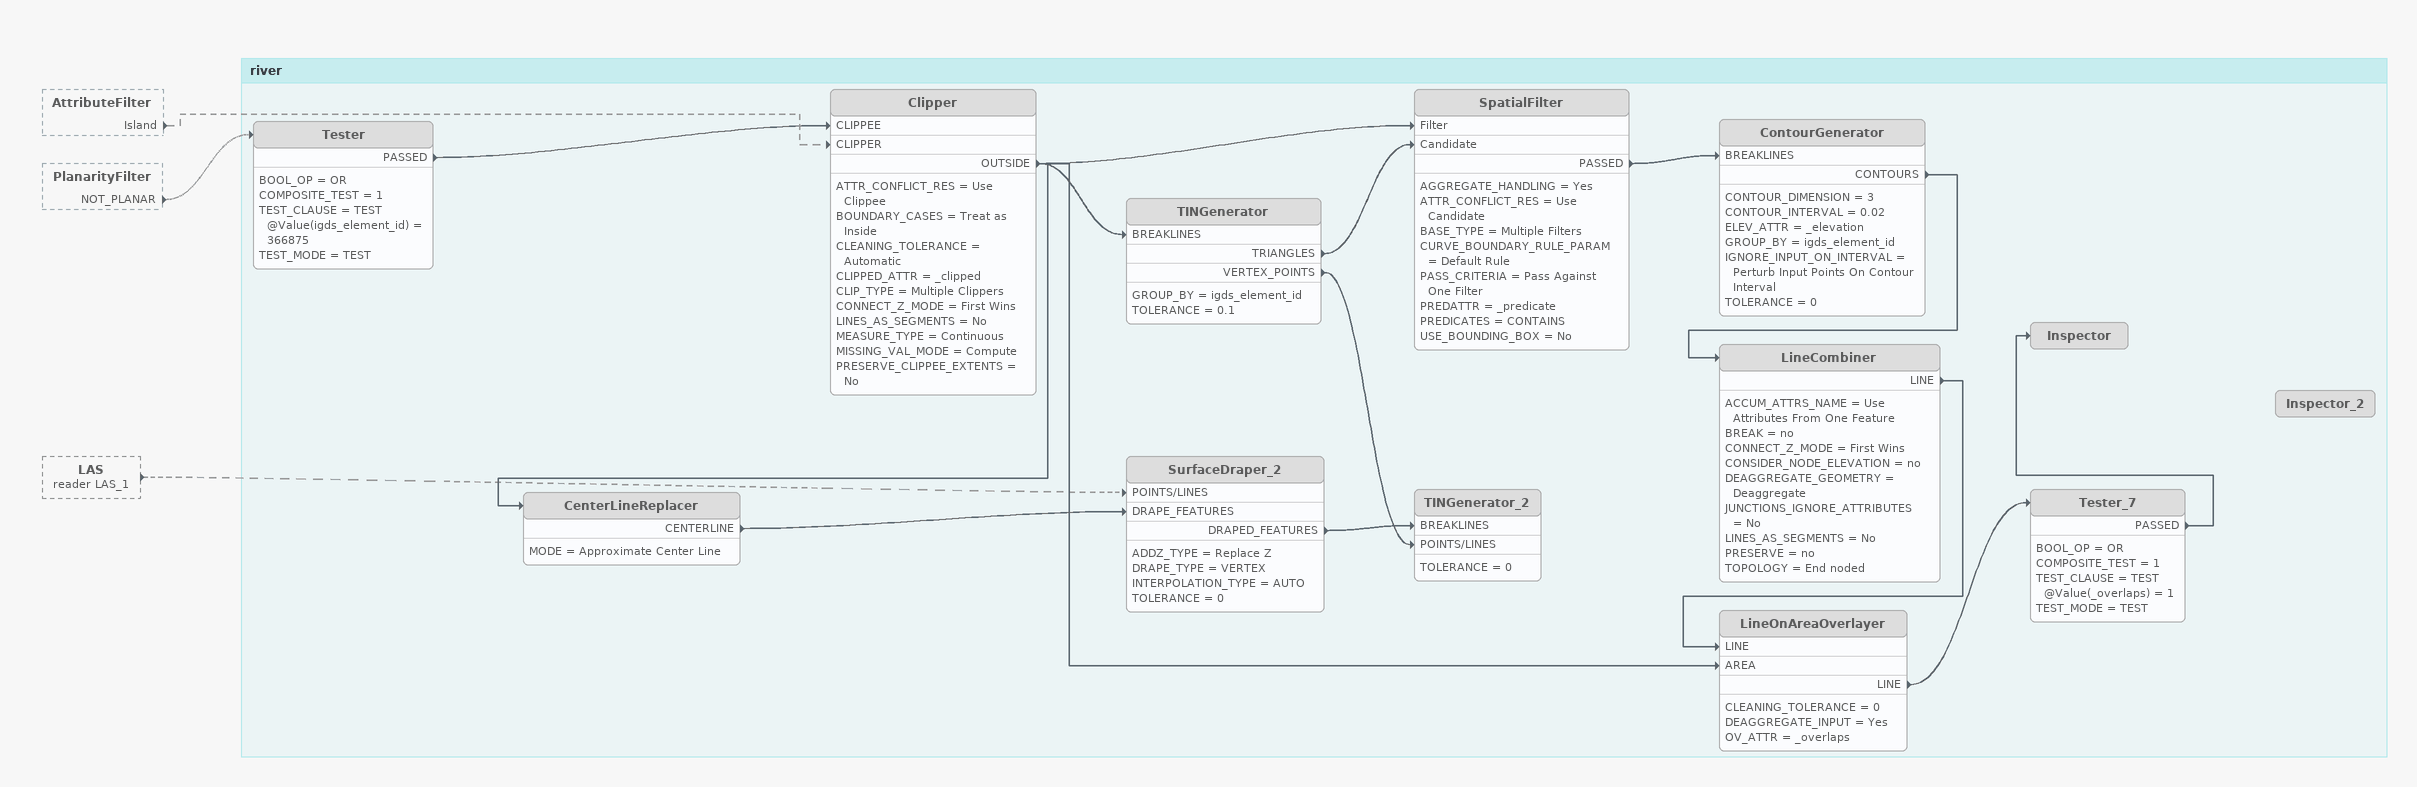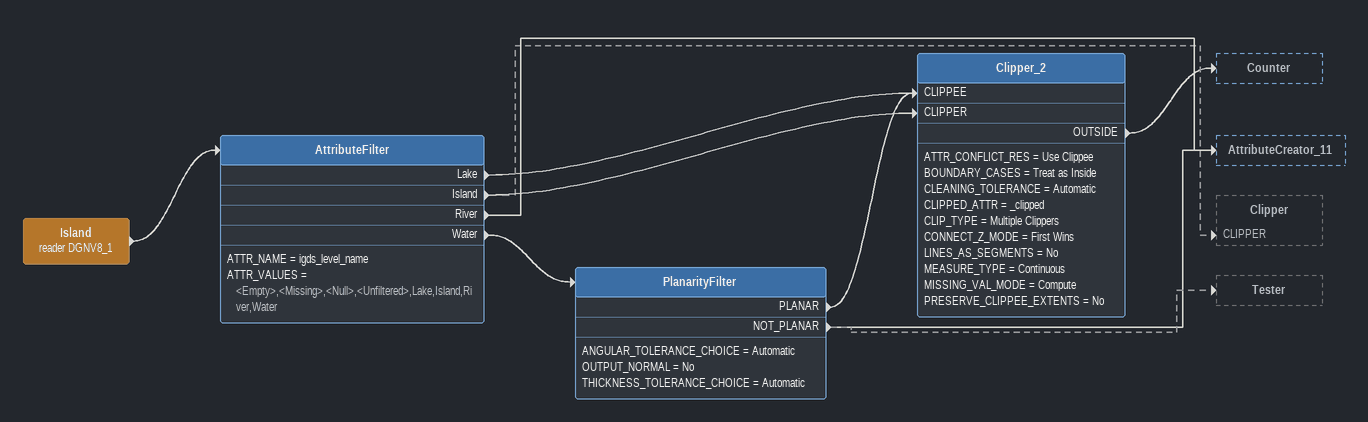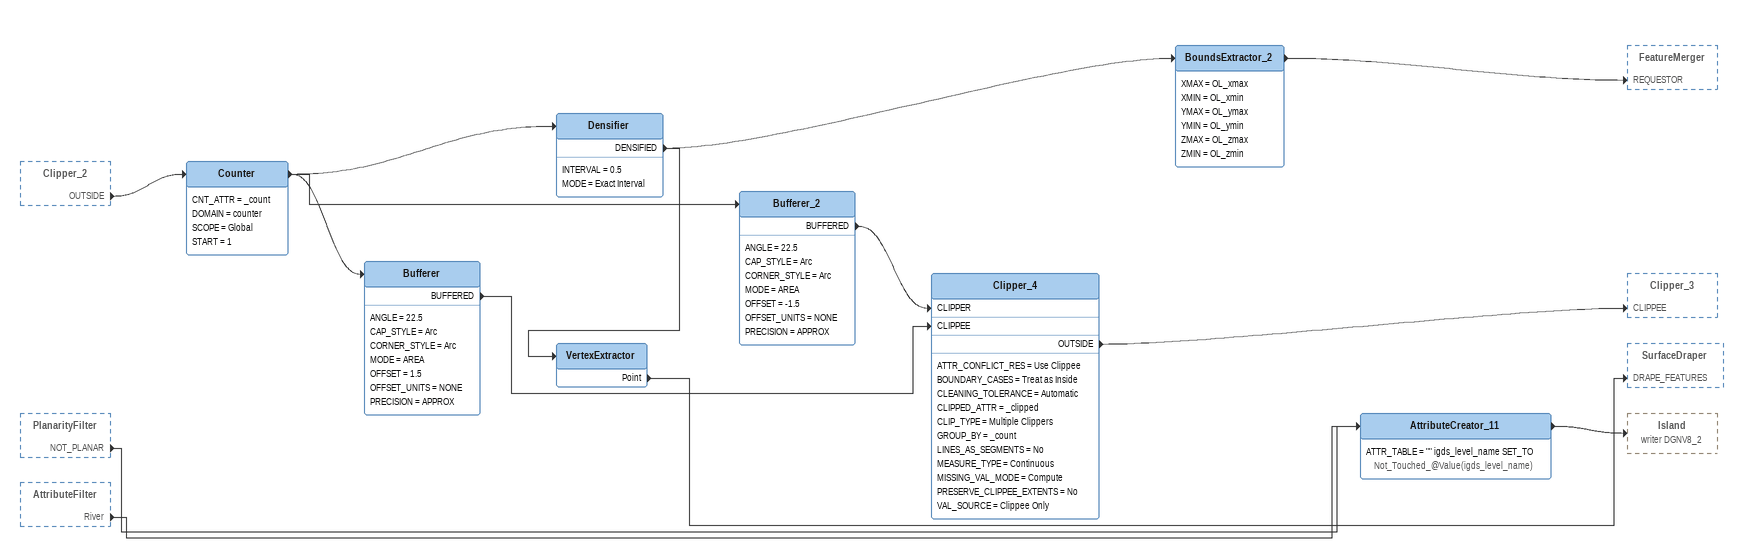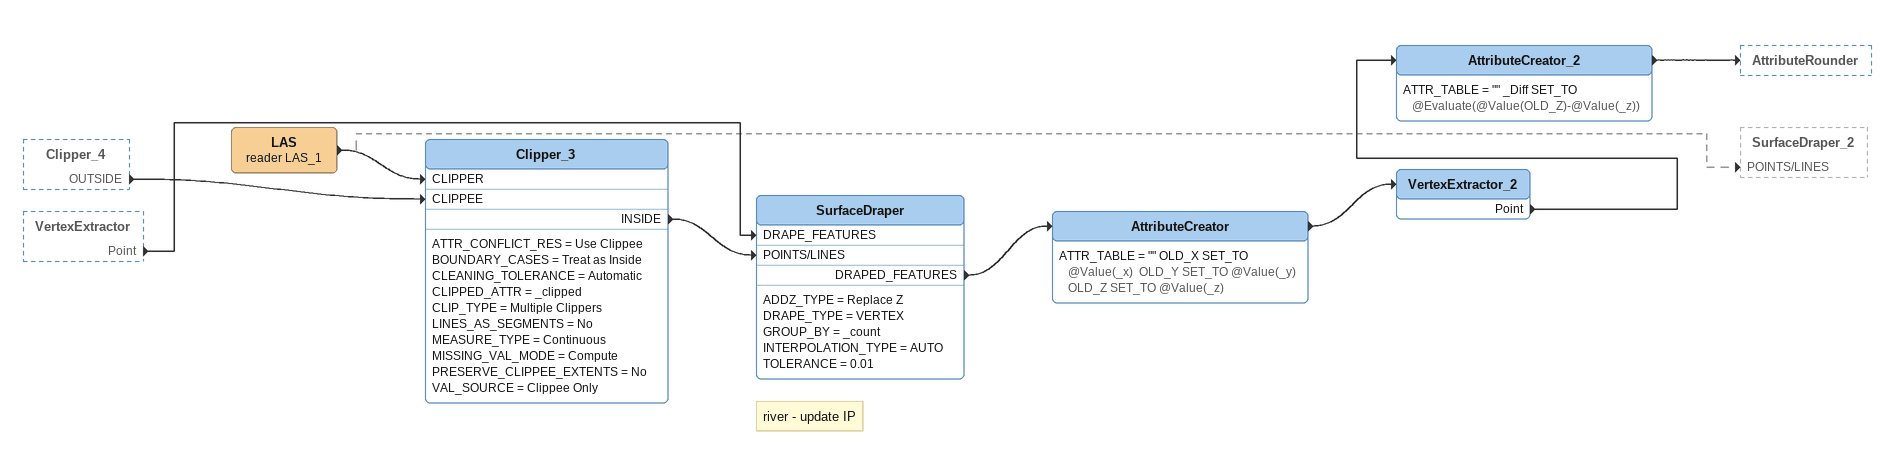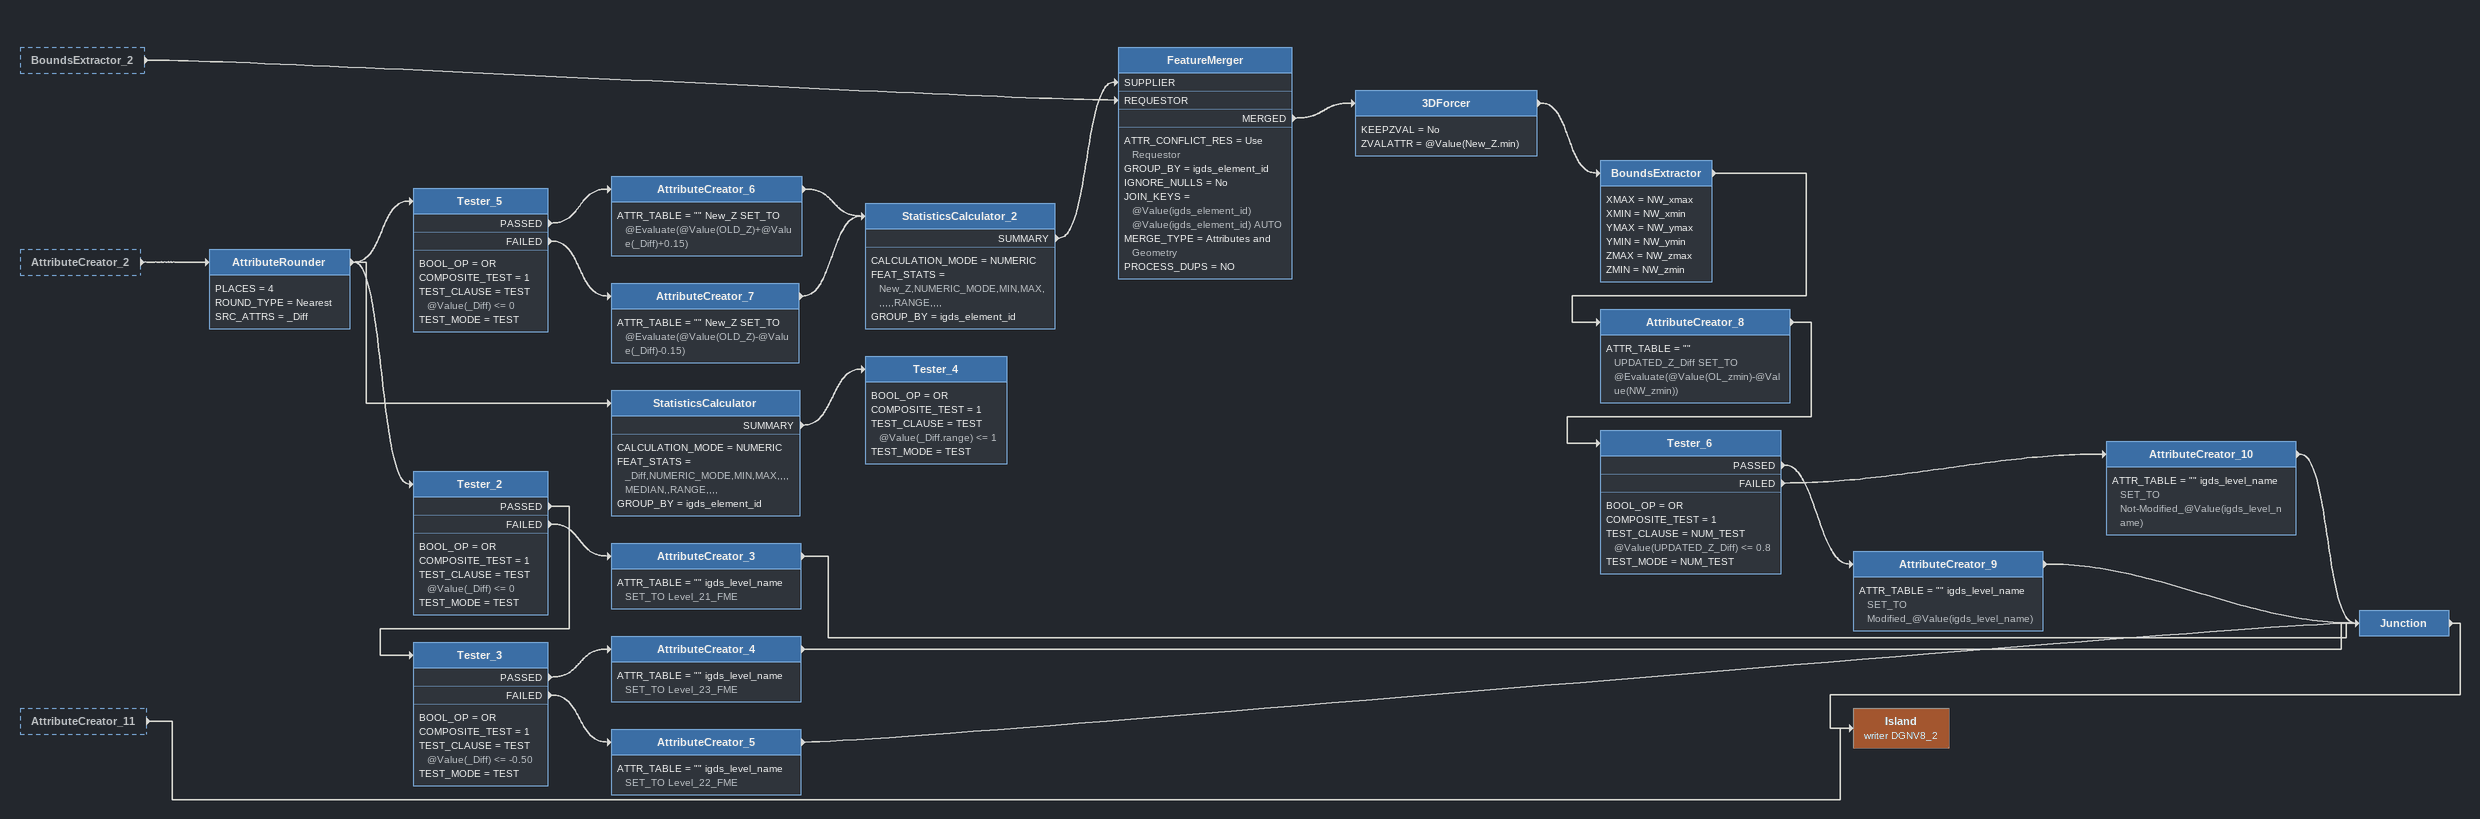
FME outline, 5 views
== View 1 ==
AttributeFilter [outside]
    Island -> Clipper [CLIPPER] [off]
PlanarityFilter [outside]
    NOT_PLANAR -> Tester [off]
LAS (reader LAS_1) [outside]
    -> SurfaceDraper_2 [POINTS/LINES] [off]

Bookmark: river
Tester [off]
    BOOL_OP = OR
    COMPOSITE_TEST = 1
    TEST_CLAUSE = TEST @Value(igds_element_id) = 366875
    TEST_MODE = TEST
    PASSED -> Clipper [CLIPPEE]
Clipper [off]
    ATTR_CONFLICT_RES = Use Clippee
    BOUNDARY_CASES = Treat as Inside
    CLEANING_TOLERANCE = Automatic
    CLIPPED_ATTR = _clipped
    CLIP_TYPE = Multiple Clippers
    CONNECT_Z_MODE = First Wins
    LINES_AS_SEGMENTS = No
    MEASURE_TYPE = Continuous
    MISSING_VAL_MODE = Compute
    PRESERVE_CLIPPEE_EXTENTS = No
    OUTSIDE -> TINGenerator [BREAKLINES]
    OUTSIDE -> SpatialFilter [Filter]
    OUTSIDE -> LineOnAreaOverlayer [AREA]
    OUTSIDE -> CenterLineReplacer
TINGenerator [off]
    GROUP_BY = igds_element_id
    TOLERANCE = 0.1
    TRIANGLES -> SpatialFilter [Candidate]
    VERTEX_POINTS -> TINGenerator_2 [POINTS/LINES]
SpatialFilter [off]
    AGGREGATE_HANDLING = Yes
    ATTR_CONFLICT_RES = Use Candidate
    BASE_TYPE = Multiple Filters
    CURVE_BOUNDARY_RULE_PARAM = Default Rule
    PASS_CRITERIA = Pass Against One Filter
    PREDATTR = _predicate
    PREDICATES = CONTAINS
    USE_BOUNDING_BOX = No
    PASSED -> ContourGenerator [BREAKLINES]
ContourGenerator [off]
    CONTOUR_DIMENSION = 3
    CONTOUR_INTERVAL = 0.02
    ELEV_ATTR = _elevation
    GROUP_BY = igds_element_id
    IGNORE_INPUT_ON_INTERVAL = Perturb Input Points On Contour Interval
    TOLERANCE = 0
    CONTOURS -> LineCombiner
LineCombiner [off]
    ACCUM_ATTRS_NAME = Use Attributes From One Feature
    BREAK = no
    CONNECT_Z_MODE = First Wins
    CONSIDER_NODE_ELEVATION = no
    DEAGGREGATE_GEOMETRY = Deaggregate
    JUNCTIONS_IGNORE_ATTRIBUTES = No
    LINES_AS_SEGMENTS = No
    PRESERVE = no
    TOPOLOGY = End noded
    LINE -> LineOnAreaOverlayer [LINE]
LineOnAreaOverlayer [off]
    CLEANING_TOLERANCE = 0
    DEAGGREGATE_INPUT = Yes
    OV_ATTR = _overlaps
    LINE -> Tester_7
Tester_7 [off]
    BOOL_OP = OR
    COMPOSITE_TEST = 1
    TEST_CLAUSE = TEST @Value(_overlaps) = 1
    TEST_MODE = TEST
    PASSED -> Inspector
Inspector [off]
CenterLineReplacer [off]
    MODE = Approximate Center Line
    CENTERLINE -> SurfaceDraper_2 [DRAPE_FEATURES]
SurfaceDraper_2 [off]
    ADDZ_TYPE = Replace Z
    DRAPE_TYPE = VERTEX
    INTERPOLATION_TYPE = AUTO
    TOLERANCE = 0
    DRAPED_FEATURES -> TINGenerator_2 [BREAKLINES]
TINGenerator_2 [off]
    TOLERANCE = 0
Inspector_2 [off]

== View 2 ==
Island (reader DGNV8_1)
    -> AttributeFilter
AttributeFilter
    ATTR_NAME = igds_level_name
    ATTR_VALUES = <Empty>,<Missing>,<Null>,<Unfiltered>,Lake,Island,River,Water
    Lake -> Clipper_2 [CLIPPEE]
    Island -> Clipper [CLIPPER] [off]
    Island -> Clipper_2 [CLIPPER]
    River -> AttributeCreator_11
    Water -> PlanarityFilter
PlanarityFilter
    ANGULAR_TOLERANCE_CHOICE = Automatic
    OUTPUT_NORMAL = No
    THICKNESS_TOLERANCE_CHOICE = Automatic
    PLANAR -> Clipper_2 [CLIPPEE]
    NOT_PLANAR -> AttributeCreator_11
    NOT_PLANAR -> Tester [off]
Clipper_2
    ATTR_CONFLICT_RES = Use Clippee
    BOUNDARY_CASES = Treat as Inside
    CLEANING_TOLERANCE = Automatic
    CLIPPED_ATTR = _clipped
    CLIP_TYPE = Multiple Clippers
    CONNECT_Z_MODE = First Wins
    LINES_AS_SEGMENTS = No
    MEASURE_TYPE = Continuous
    MISSING_VAL_MODE = Compute
    PRESERVE_CLIPPEE_EXTENTS = No
    OUTSIDE -> Counter

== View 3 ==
Clipper_2 [outside]
    OUTSIDE -> Counter
PlanarityFilter [outside]
    NOT_PLANAR -> AttributeCreator_11
AttributeFilter [outside]
    River -> AttributeCreator_11
Counter
    CNT_ATTR = _count
    DOMAIN = counter
    SCOPE = Global
    START = 1
    -> Densifier
    -> Bufferer
    -> Bufferer_2
Densifier
    INTERVAL = 0.5
    MODE = Exact Interval
    DENSIFIED -> VertexExtractor
    DENSIFIED -> BoundsExtractor_2
BoundsExtractor_2
    XMAX = OL_xmax
    XMIN = OL_xmin
    YMAX = OL_ymax
    YMIN = OL_ymin
    ZMAX = OL_zmax
    ZMIN = OL_zmin
    -> FeatureMerger [REQUESTOR]
VertexExtractor
    Point -> SurfaceDraper [DRAPE_FEATURES]
Bufferer_2
    ANGLE = 22.5
    CAP_STYLE = Arc
    CORNER_STYLE = Arc
    MODE = AREA
    OFFSET = -1.5
    OFFSET_UNITS = NONE
    PRECISION = APPROX
    BUFFERED -> Clipper_4 [CLIPPER]
Bufferer
    ANGLE = 22.5
    CAP_STYLE = Arc
    CORNER_STYLE = Arc
    MODE = AREA
    OFFSET = 1.5
    OFFSET_UNITS = NONE
    PRECISION = APPROX
    BUFFERED -> Clipper_4 [CLIPPEE]
Clipper_4
    ATTR_CONFLICT_RES = Use Clippee
    BOUNDARY_CASES = Treat as Inside
    CLEANING_TOLERANCE = Automatic
    CLIPPED_ATTR = _clipped
    CLIP_TYPE = Multiple Clippers
    GROUP_BY = _count
    LINES_AS_SEGMENTS = No
    MEASURE_TYPE = Continuous
    MISSING_VAL_MODE = Compute
    PRESERVE_CLIPPEE_EXTENTS = No
    VAL_SOURCE = Clippee Only
    OUTSIDE -> Clipper_3 [CLIPPEE]
AttributeCreator_11
    ATTR_TABLE = "" igds_level_name SET_TO Not_Touched_@Value(igds_level_name)
    -> Island (writer DGNV8_2)

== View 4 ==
Clipper_4 [outside]
    OUTSIDE -> Clipper_3 [CLIPPEE]
VertexExtractor [outside]
    Point -> SurfaceDraper [DRAPE_FEATURES]
LAS (reader LAS_1)
    -> SurfaceDraper_2 [POINTS/LINES] [off]
    -> Clipper_3 [CLIPPER]
Clipper_3
    ATTR_CONFLICT_RES = Use Clippee
    BOUNDARY_CASES = Treat as Inside
    CLEANING_TOLERANCE = Automatic
    CLIPPED_ATTR = _clipped
    CLIP_TYPE = Multiple Clippers
    LINES_AS_SEGMENTS = No
    MEASURE_TYPE = Continuous
    MISSING_VAL_MODE = Compute
    PRESERVE_CLIPPEE_EXTENTS = No
    VAL_SOURCE = Clippee Only
    INSIDE -> SurfaceDraper [POINTS/LINES]
Note: river - update IP
SurfaceDraper
    ADDZ_TYPE = Replace Z
    DRAPE_TYPE = VERTEX
    GROUP_BY = _count
    INTERPOLATION_TYPE = AUTO
    TOLERANCE = 0.01
    DRAPED_FEATURES -> AttributeCreator
AttributeCreator
    ATTR_TABLE = "" OLD_X SET_TO @Value(_x)  OLD_Y SET_TO @Value(_y)  OLD_Z SET_TO @Value(_z)
    -> VertexExtractor_2
VertexExtractor_2
    Point -> AttributeCreator_2
AttributeCreator_2
    ATTR_TABLE = "" _Diff SET_TO @Evaluate(@Value(OLD_Z)-@Value(_z))
    -> AttributeRounder

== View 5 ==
BoundsExtractor_2 [outside]
    -> FeatureMerger [REQUESTOR]
AttributeCreator_2 [outside]
    -> AttributeRounder
AttributeCreator_11 [outside]
    -> Island (writer DGNV8_2)
AttributeRounder
    PLACES = 4
    ROUND_TYPE = Nearest
    SRC_ATTRS = _Diff
    -> Tester_2
    -> StatisticsCalculator
    -> Tester_5
Tester_5
    BOOL_OP = OR
    COMPOSITE_TEST = 1
    TEST_CLAUSE = TEST @Value(_Diff) <= 0
    TEST_MODE = TEST
    PASSED -> AttributeCreator_6
    FAILED -> AttributeCreator_7
AttributeCreator_6
    ATTR_TABLE = "" New_Z SET_TO @Evaluate(@Value(OLD_Z)+@Value(_Diff)+0.15)
    -> StatisticsCalculator_2
AttributeCreator_7
    ATTR_TABLE = "" New_Z SET_TO @Evaluate(@Value(OLD_Z)-@Value(_Diff)-0.15)
    -> StatisticsCalculator_2
StatisticsCalculator_2
    CALCULATION_MODE = NUMERIC
    FEAT_STATS = New_Z,NUMERIC_MODE,MIN,MAX,,,,,,RANGE,,,,
    GROUP_BY = igds_element_id
    SUMMARY -> FeatureMerger [SUPPLIER]
FeatureMerger
    ATTR_CONFLICT_RES = Use Requestor
    GROUP_BY = igds_element_id
    IGNORE_NULLS = No
    JOIN_KEYS = @Value(igds_element_id) @Value(igds_element_id) AUTO
    MERGE_TYPE = Attributes and Geometry
    PROCESS_DUPS = NO
    MERGED -> 3DForcer
3DForcer
    KEEPZVAL = No
    ZVALATTR = @Value(New_Z.min)
    -> BoundsExtractor
BoundsExtractor
    XMAX = NW_xmax
    XMIN = NW_xmin
    YMAX = NW_ymax
    YMIN = NW_ymin
    ZMAX = NW_zmax
    ZMIN = NW_zmin
    -> AttributeCreator_8
AttributeCreator_8
    ATTR_TABLE = "" UPDATED_Z_Diff SET_TO @Evaluate(@Value(OL_zmin)-@Value(NW_zmin))
    -> Tester_6
Tester_6
    BOOL_OP = OR
    COMPOSITE_TEST = 1
    TEST_CLAUSE = NUM_TEST @Value(UPDATED_Z_Diff) <= 0.8
    TEST_MODE = NUM_TEST
    PASSED -> AttributeCreator_9
    FAILED -> AttributeCreator_10
AttributeCreator_10
    ATTR_TABLE = "" igds_level_name SET_TO Not-Modified_@Value(igds_level_name)
    -> Junction
AttributeCreator_9
    ATTR_TABLE = "" igds_level_name SET_TO Modified_@Value(igds_level_name)
    -> Junction
StatisticsCalculator
    CALCULATION_MODE = NUMERIC
    FEAT_STATS = _Diff,NUMERIC_MODE,MIN,MAX,,,,MEDIAN,,RANGE,,,,
    GROUP_BY = igds_element_id
    SUMMARY -> Tester_4
Tester_4
    BOOL_OP = OR
    COMPOSITE_TEST = 1
    TEST_CLAUSE = TEST @Value(_Diff.range) <= 1
    TEST_MODE = TEST
Tester_2
    BOOL_OP = OR
    COMPOSITE_TEST = 1
    TEST_CLAUSE = TEST @Value(_Diff) <= 0
    TEST_MODE = TEST
    PASSED -> Tester_3
    FAILED -> AttributeCreator_3
AttributeCreator_3
    ATTR_TABLE = "" igds_level_name SET_TO Level_21_FME
    -> Junction
Tester_3
    BOOL_OP = OR
    COMPOSITE_TEST = 1
    TEST_CLAUSE = TEST @Value(_Diff) <= -0.50
    TEST_MODE = TEST
    PASSED -> AttributeCreator_4
    FAILED -> AttributeCreator_5
AttributeCreator_4
    ATTR_TABLE = "" igds_level_name SET_TO Level_23_FME
    -> Junction
AttributeCreator_5
    ATTR_TABLE = "" igds_level_name SET_TO Level_22_FME
    -> Junction
Junction
    -> Island (writer DGNV8_2)
Island (writer DGNV8_2)
